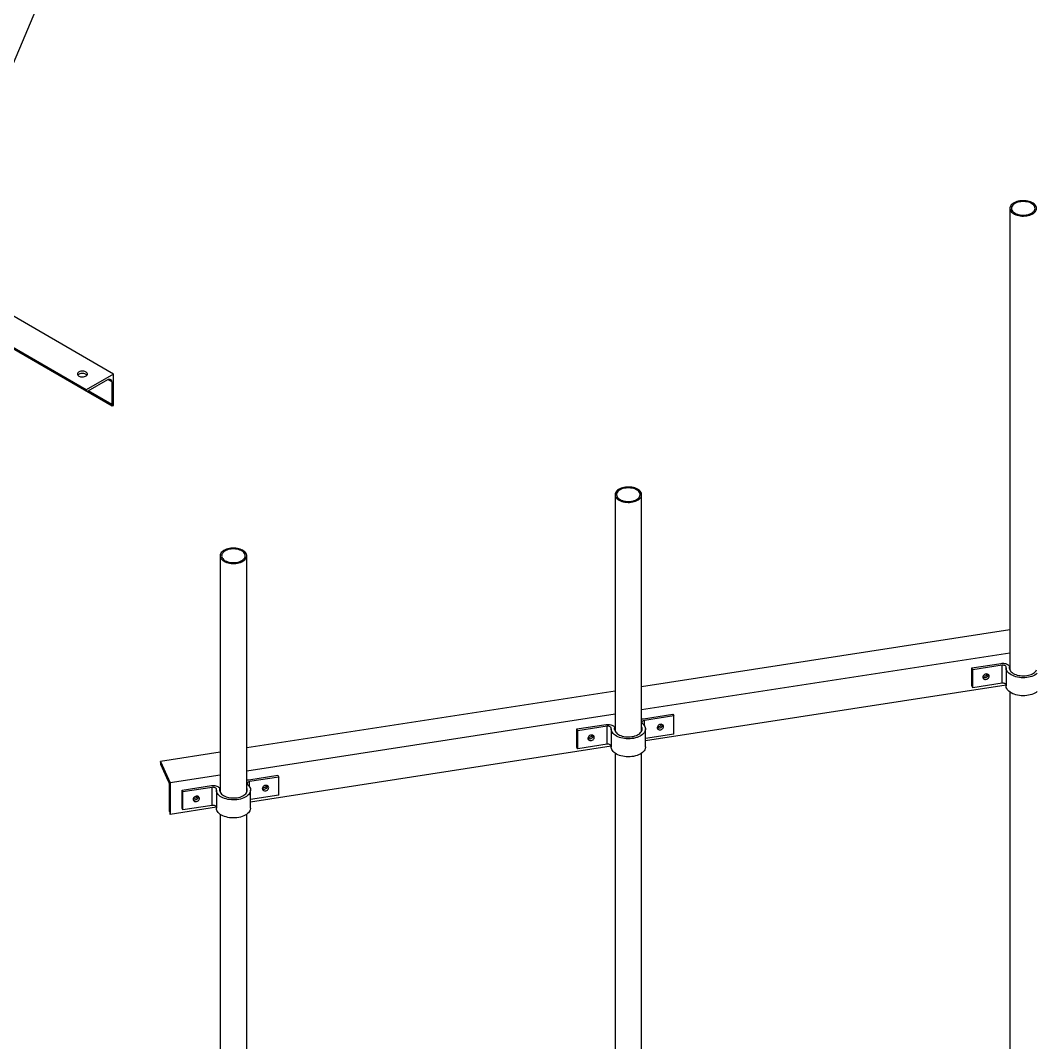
# Model space of a CAD drawing. Header units: millimetres. Extents: x 122 to 2816, y -707 to 556.
# Drawn here: x 332.8 to 394.2, y 254.7 to 316.4 of the extents above; entities that cross this region are included whole.
import ezdxf

# ---------------------------------------------------------------- set-up
doc = ezdxf.new("R2010")
doc.units = ezdxf.units.MM
doc.dimstyles.new('SLDDIMSTYLE1', dxfattribs={"dimtxt": 2.5, "dimasz": 0.569872, "dimexe": 0, "dimexo": 0.625, "dimgap": 0, "dimtad": 1, "dimdec": 0, "dimrnd": 1e-09, "dimtxsty": 'Standard', "dimblk1": 'DOT', "dimblk2": 'DOT', "dimsah": 1, "dimcen": 2.5, "dimazin": 3, "dimtfac": 0.569872, "dimtdec": 0, "dimtmove": 0, "dimatfit": 3, "dimldrblk": 'DOT', "dimfrac": 2})

# ---------------------------------------------------------------- blocks, each defined once
blk = doc.blocks.new('_Dot')
at = {"color": 0, "linetype": 'ByBlock', "lineweight": -2}
blk.add_line((-0.5, 0), (-1, 0), dxfattribs=at)
at = {"color": 0, "linetype": 'ByBlock', "const_width": 0.5}
blk.add_lwpolyline([(-0.25, 0, 1), (0.25, 0, 1)], format="xyb", close=True, dxfattribs=at)

msp = doc.modelspace()

# ---------------------------------------------------------------- linework, layer by layer
at = {"color": 7, "linetype": 'Continuous', "lineweight": 25}
for p, q in [((338.394463, 295.082359), (308.078607, 312.58333)), ((306.379862, 311.602666), (336.779072, 294.053576)), ((336.744547, 294.129883), (306.428692, 311.630854)), ((392.545047, 305.089791), (392.545047, 277.203026)), ((330.506917, 297.674126), (338.311136, 293.168846)), ((338.394463, 295.082359), (336.744547, 294.129883)), ((336.862398, 294.061827), (338.04091, 294.742167)), ((338.276612, 294.606055), (338.276612, 293.245153)), ((338.394463, 293.177097), (338.394463, 295.082359)), ((368.68668, 287.790275), (368.68668, 273.512523)), ((370.29668, 273.512523), (370.29668, 287.790275)), ((344.828312, 284.099773), (344.828312, 269.822021)), ((346.438312, 269.822021), (346.438312, 284.099773)), ((392.545047, 279.619887), (370.29668, 276.178426)), ((392.545047, 278.225365), (370.29668, 274.783904)), ((390.245215, 277.325258), (392.016079, 277.599182)), ((390.296979, 277.213735), (390.245215, 277.325258)), ((390.245215, 276.236537), (390.245215, 277.325258)), ((392.067843, 277.487659), (390.296979, 277.213735)), ((392.067843, 276.398937), (392.067843, 277.487659)), ((392.316714, 277.327403), (392.316714, 276.238682)), ((392.519606, 277.287358), (392.519606, 277.376135)), ((390.296979, 276.125013), (390.296979, 277.213735)), ((392.316714, 276.284784), (370.525013, 272.913961)), ((390.296979, 276.125013), (390.245215, 276.236537)), ((392.067843, 276.398937), (390.296979, 276.125013)), ((368.68668, 275.929385), (346.438312, 272.487923)), ((392.545047, 275.864667), (392.545047, 236.184837)), ((368.68668, 274.534863), (346.438312, 271.093401)), ((370.411538, 274.25731), (372.182402, 274.531234)), ((372.234166, 274.41971), (370.463302, 274.145787)), ((372.182402, 274.531234), (372.234166, 274.41971)), ((372.234166, 273.330989), (372.234166, 274.41971)), ((366.386847, 273.634756), (368.157711, 273.908679)), ((366.438611, 273.523232), (366.386847, 273.634756)), ((366.386847, 272.546034), (366.386847, 273.634756)), ((368.209475, 273.797156), (366.438611, 273.523232)), ((368.209475, 272.708435), (368.209475, 273.797156)), ((368.458346, 273.636901), (368.458346, 272.54818)), ((368.661238, 273.596855), (368.661238, 273.685633)), ((370.525013, 272.54818), (370.525013, 273.636901)), ((366.438611, 272.434511), (366.438611, 273.523232)), ((372.234166, 273.330989), (370.525013, 273.066611)), ((368.458346, 272.594282), (346.666645, 269.223459)), ((366.438611, 272.434511), (366.386847, 272.546034)), ((368.209475, 272.708435), (366.438611, 272.434511)), ((344.828312, 272.238882), (341.216222, 271.680151)), ((368.68668, 272.174165), (368.68668, 235.606027)), ((370.29668, 235.65335), (370.29668, 272.174165)), ((341.216222, 271.680151), (341.820133, 270.379044)), ((341.216222, 271.625715), (341.216222, 271.680151)), ((341.716606, 270.466001), (341.242104, 271.488299)), ((344.828312, 270.84436), (341.820133, 270.379044)), ((346.55317, 270.566808), (348.324034, 270.840731)), ((348.375798, 270.729208), (346.604934, 270.455284)), ((348.324034, 270.840731), (348.375798, 270.729208)), ((348.375798, 269.640487), (348.375798, 270.729208)), ((341.776997, 268.648372), (341.776997, 270.145364)), ((341.820133, 270.379044), (341.820133, 268.473782)), ((342.528479, 269.944253), (344.299343, 270.218177)), ((342.580243, 269.83273), (342.528479, 269.944253)), ((342.528479, 268.855532), (342.528479, 269.944253)), ((344.351107, 270.106654), (342.580243, 269.83273)), ((344.351107, 269.017933), (344.351107, 270.106654)), ((344.599978, 269.946399), (344.599978, 268.857678)), ((344.802871, 269.906353), (344.802871, 269.99513)), ((346.666645, 268.857678), (346.666645, 269.946399)), ((342.580243, 268.744009), (342.580243, 269.83273)), ((348.375798, 269.640487), (346.666645, 269.376109)), ((344.599978, 268.903779), (341.820133, 268.473782)), ((342.580243, 268.744009), (342.528479, 268.855532)), ((344.351107, 269.017933), (342.580243, 268.744009)), ((341.820133, 268.473782), (341.802879, 268.510957)), ((344.828312, 268.483662), (344.828312, 235.027981)), ((346.438312, 235.101704), (346.438312, 268.483662))]:
    msp.add_line(p, q, dxfattribs=at)
at = {"color": 8, "linetype": 'Continuous', "lineweight": 25}
for p, q in [((338.276612, 294.606055), (338.040871, 294.742145)), ((338.276612, 293.245153), (336.862168, 294.061694)), ((392.518668, 277.294477), (392.518668, 277.36033)), ((368.6603, 273.603974), (368.6603, 273.669828)), ((370.463302, 273.839962), (370.463302, 274.145787)), ((344.801933, 269.913472), (344.801933, 269.979325)), ((346.604934, 270.14946), (346.604934, 270.455284))]:
    msp.add_line(p, q, dxfattribs=at)
at = {"color": 7, "linetype": 'Continuous', "lineweight": 25, "flags": 128}
for points in [[(393.652, 304.659005), (393.739745, 304.683157), (393.821808, 304.713239), (393.896992, 304.748812), (393.9642, 304.789357), (394.022453, 304.834282), (394.0709, 304.882934), (394.108835, 304.934603), (394.135706, 304.988534), (394.15112, 305.043942), (394.154853, 305.100018), (394.146849, 305.155945), (394.127227, 305.210908), (394.096271, 305.264104), (394.054434, 305.314759), (394.002326, 305.362133), (393.940705, 305.405536), (393.870472, 305.444334), (393.792649, 305.477962), (393.708373, 305.50593), (393.618871, 305.52783), (393.525449, 305.543342), (393.42947, 305.55224), (393.332332, 305.554395), (393.235453, 305.549775), (393.140244, 305.538447), (393.048095, 305.520577), (392.96035, 305.496425), (392.878287, 305.466343), (392.803103, 305.430771), (392.735895, 305.390226), (392.677642, 305.3453), (392.629195, 305.296648), (392.59126, 305.24498), (392.564389, 305.191048), (392.548975, 305.135641), (392.545242, 305.079564), (392.553246, 305.023637), (392.572868, 304.968674), (392.603824, 304.915478), (392.645661, 304.864823), (392.697769, 304.817449), (392.75939, 304.774047), (392.829623, 304.735248), (392.907446, 304.70162), (392.991722, 304.673652), (393.081224, 304.651752), (393.174646, 304.63624), (393.270625, 304.627342), (393.367763, 304.625187), (393.464642, 304.629807), (393.559851, 304.641135), (393.652, 304.659005)], [(393.617366, 304.708416), (393.699651, 304.731281), (393.776195, 304.760033), (393.845743, 304.794199), (393.907151, 304.833219), (393.959411, 304.876452), (394.001666, 304.923188), (394.033221, 304.97266), (394.053558, 305.024054), (394.062344, 305.076529), (394.059434, 305.129221), (394.044875, 305.181265), (394.018908, 305.231808), (393.981958, 305.280018), (393.934632, 305.325105), (393.877707, 305.366329), (393.812119, 305.403011), (393.738942, 305.434551), (393.659381, 305.460429), (393.57474, 305.480222), (393.486409, 305.493603), (393.39584, 305.500355), (393.304518, 305.500364), (393.213944, 305.493633), (393.125605, 305.48027), (393.040952, 305.460495), (392.961373, 305.434633), (392.888177, 305.40311), (392.822565, 305.366441), (392.765613, 305.32523), (392.718259, 305.280153), (392.681278, 305.23195), (392.655278, 305.181413), (392.640687, 305.129372), (392.637743, 305.076681), (392.646495, 305.024205), (392.666799, 304.972805), (392.698323, 304.923327), (392.740547, 304.876582), (392.79278, 304.833338), (392.854163, 304.794305), (392.923688, 304.760124), (393.000215, 304.731356), (393.082485, 304.708473), (393.169149, 304.691852), (393.258783, 304.681765), (393.349916, 304.678377), (393.441051, 304.681745), (393.530691, 304.691813), (393.617366, 304.708416)], [(336.296713, 294.959898), (336.343757, 294.937753), (336.39756, 294.921529), (336.455919, 294.911889), (336.516445, 294.909228), (336.576659, 294.913656), (336.634098, 294.924989), (336.686408, 294.942766), (336.731449, 294.966258), (336.767377, 294.994502), (336.79272, 295.026344), (336.806441, 295.060479), (336.807979, 295.09551), (336.79727, 295.130002), (336.774753, 295.162544), (336.74135, 295.191803), (336.698428, 295.216581), (336.647744, 295.235865), (336.591374, 295.248863), (336.531625, 295.255045), (336.470943, 295.254158), (336.411814, 295.246237), (336.356656, 295.231606), (336.307729, 295.210866), (336.267036, 295.184864), (336.236243, 295.154666), (336.21661, 295.121508), (336.208941, 295.086746), (336.21355, 295.051806), (336.230249, 295.018116), (336.258353, 294.987056), (336.296713, 294.959898)], [(336.784719, 295.014314), (336.774753, 295.026454), (336.74135, 295.055713), (336.698428, 295.080491), (336.647744, 295.099774), (336.591374, 295.112773), (336.531625, 295.118955), (336.470943, 295.118068), (336.411814, 295.110146), (336.356656, 295.095516), (336.307729, 295.074776), (336.267036, 295.048774), (336.236243, 295.018576), (336.232971, 295.014314)], [(338.04091, 294.742167), (338.086893, 294.763483), (338.131109, 294.773519), (338.171859, 294.771892), (338.207576, 294.758662), (338.236889, 294.734338), (338.25867, 294.699856), (338.272083, 294.65654), (338.276612, 294.606055)], [(370.292936, 287.835041), (370.277747, 287.890469), (370.251095, 287.944437), (370.21337, 287.996156), (370.16512, 288.044873), (370.10705, 288.089878), (370.040007, 288.130514), (369.964968, 288.166188), (369.883027, 288.196381), (369.79538, 288.220651), (369.703303, 288.238646), (369.608141, 288.250103), (369.511281, 288.254854), (369.414135, 288.252831), (369.31812, 288.244062), (369.224635, 288.228676), (369.135045, 288.206898), (369.050655, 288.179044), (368.972696, 288.145521), (368.902305, 288.106818), (368.840509, 288.063499), (368.788208, 288.016195), (368.746165, 287.965597), (368.714994, 287.912443), (368.695149, 287.857507), (368.686918, 287.801591), (368.690423, 287.74551), (368.705612, 287.690081), (368.732264, 287.636114), (368.76999, 287.584394), (368.818239, 287.535677), (368.876309, 287.490672), (368.943352, 287.450037), (369.018391, 287.414362), (369.100332, 287.38417), (369.18798, 287.359899), (369.280056, 287.341904), (369.375218, 287.330448), (369.472078, 287.325696), (369.569224, 287.32772), (369.66524, 287.336488), (369.758724, 287.351874), (369.848314, 287.373652), (369.932704, 287.401506), (370.010663, 287.435029), (370.081054, 287.473732), (370.14285, 287.517052), (370.195151, 287.564355), (370.237194, 287.614953), (370.268365, 287.668107), (370.288211, 287.723043), (370.296441, 287.778959), (370.292936, 287.835041)], [(370.201032, 287.829906), (370.186429, 287.881946), (370.160419, 287.932482), (370.123428, 287.980682), (370.076064, 288.025755), (370.019104, 288.066962), (369.953484, 288.103626), (369.880281, 288.135145), (369.800697, 288.161001), (369.716039, 288.180769), (369.627697, 288.194126), (369.537122, 288.200852), (369.4458, 288.200835), (369.355232, 288.194078), (369.266905, 288.18069), (369.182268, 288.160891), (369.102712, 288.135007), (369.029542, 288.103462), (368.963961, 288.066775), (368.907045, 288.025548), (368.859729, 287.980458), (368.822789, 287.932244), (368.796832, 287.8817), (368.782285, 287.829655), (368.779386, 287.776962), (368.788183, 287.724489), (368.808531, 287.673095), (368.840097, 287.623626), (368.882361, 287.576893), (368.934631, 287.533664), (368.996047, 287.494648), (369.065602, 287.460487), (369.142152, 287.431741), (369.224442, 287.408881), (369.31112, 287.392285), (369.400763, 287.382223), (369.491898, 287.378861), (369.58303, 287.382255), (369.672662, 287.392349), (369.759323, 287.408976), (369.841588, 287.431865), (369.918108, 287.460638), (369.987627, 287.494824), (370.049001, 287.533862), (370.101225, 287.577109), (370.14344, 287.623857), (370.174952, 287.673338), (370.195246, 287.724738), (370.203987, 287.777215), (370.201032, 287.829906)], [(346.324147, 283.861211), (346.368921, 283.911022), (346.402969, 283.963585), (346.425793, 284.018134), (346.437061, 284.073874), (346.436608, 284.129991), (346.424441, 284.185668), (346.400739, 284.240092), (346.365845, 284.292469), (346.320269, 284.342037), (346.264676, 284.388072), (346.199876, 284.429903), (346.126815, 284.46692), (346.046557, 284.498584), (345.960272, 284.524431), (345.869221, 284.544086), (345.774729, 284.557262), (345.678175, 284.563767), (345.580966, 284.563506), (345.484521, 284.556482), (345.390246, 284.542799), (345.299515, 284.522655), (345.213652, 284.496345), (345.133908, 284.464252), (345.061447, 284.426843), (344.997324, 284.384666), (344.942476, 284.338334), (344.897702, 284.288523), (344.863655, 284.23596), (344.840831, 284.181411), (344.829563, 284.125671), (344.830015, 284.069554), (344.842182, 284.013878), (344.865885, 283.959454), (344.900779, 283.907076), (344.946354, 283.857508), (345.001947, 283.811473), (345.066747, 283.769642), (345.139809, 283.732625), (345.220067, 283.700962), (345.306351, 283.675114), (345.397403, 283.655459), (345.491895, 283.642283), (345.588449, 283.635778), (345.685657, 283.63604), (345.782102, 283.643063), (345.876377, 283.656747), (345.967108, 283.67689), (346.052972, 283.703201), (346.132715, 283.735294), (346.205177, 283.772702), (346.269299, 283.81488), (346.324147, 283.861211)], [(346.244908, 283.888574), (346.286671, 283.935458), (346.317705, 283.985039), (346.337501, 284.036504), (346.345734, 284.089008), (346.34227, 284.141689), (346.327164, 284.193681), (346.300666, 284.244132), (346.263209, 284.292212), (346.21541, 284.337132), (346.158052, 284.378155), (346.092079, 284.414607), (346.018572, 284.445889), (345.938739, 284.471488), (345.853892, 284.490984), (345.765422, 284.504056), (345.674783, 284.510489), (345.583463, 284.510179), (345.492962, 284.503129), (345.404765, 284.489457), (345.320321, 284.469386), (345.241016, 284.443246), (345.168153, 284.411466), (345.102928, 284.374568), (345.046411, 284.333158), (344.999532, 284.287916), (344.963059, 284.239584), (344.937591, 284.188957), (344.923547, 284.136866), (344.921158, 284.084165), (344.930462, 284.03172), (344.951307, 283.980393), (344.98335, 283.931027), (345.026066, 283.884431), (345.078753, 283.841371), (345.140545, 283.802554), (345.210429, 283.768617), (345.287257, 283.740118), (345.369766, 283.717524), (345.456603, 283.701207), (345.546342, 283.691434), (345.637509, 283.688366), (345.728606, 283.692054), (345.818139, 283.702436), (345.904637, 283.719342), (345.98668, 283.742495), (346.062921, 283.771515), (346.132108, 283.805925), (346.193104, 283.845159), (346.244908, 283.888574)], [(392.016079, 277.599182), (392.084064, 277.606137), (392.153109, 277.606239), (392.221155, 277.599485), (392.286176, 277.586076), (392.346233, 277.566413), (392.399539, 277.54108), (392.444504, 277.510832), (392.479788, 277.476571), (392.504341, 277.439318), (392.517431, 277.400182), (392.518668, 277.36033)], [(392.319137, 277.368233), (392.316752, 277.39557), (392.303287, 277.421816), (392.279497, 277.445494), (392.246721, 277.465273), (392.206799, 277.480043), (392.161978, 277.488972), (392.114774, 277.491559), (392.067843, 277.487659)], [(394.201212, 276.989162), (394.13267, 276.937882), (394.0549, 276.891194), (393.968821, 276.849649), (393.875446, 276.813736), (393.775877, 276.78388), (393.671288, 276.760431), (393.562911, 276.743667), (393.452025, 276.733785), (393.339936, 276.730901), (393.227967, 276.735051), (393.117436, 276.746183), (393.009649, 276.764169), (392.905874, 276.788794), (392.807336, 276.81977), (392.715197, 276.856731), (392.630542, 276.89924), (392.55437, 276.946798), (392.487579, 276.998843), (392.430957, 277.054761), (392.38517, 277.113894), (392.350758, 277.175544), (392.328128, 277.238985), (392.317546, 277.303468), (392.319137, 277.368233)], [(392.518668, 277.36033), (392.517769, 277.303206), (392.528606, 277.246423), (392.551026, 277.190782), (392.584713, 277.137067), (392.629192, 277.086036), (392.683837, 277.038409), (392.747875, 276.994857), (392.820405, 276.955995), (392.900404, 276.922369), (392.986743, 276.894455), (393.078205, 276.872647), (393.173501, 276.85725), (393.271285, 276.848484), (393.370181, 276.846471), (393.468793, 276.851239), (393.56573, 276.862723), (393.659626, 276.880758), (393.749156, 276.905092), (393.833059, 276.935381), (393.91015, 276.971198), (393.979344, 277.012038), (394.039663, 277.057325), (394.090258, 277.10642), (394.130416, 277.158632), (394.159569, 277.213223)], [(390.908967, 276.772102), (390.936602, 276.755725), (390.979037, 276.742568), (391.02594, 276.739643), (391.074365, 276.747133), (391.121269, 276.764569), (391.163704, 276.790854), (391.199005, 276.824337), (391.224952, 276.862914), (391.239916, 276.904161), (391.243102, 276.927191)], [(390.908969, 276.7721), (390.909327, 276.771833), (390.946639, 276.751511), (390.990455, 276.740859), (391.038023, 276.740546), (391.086352, 276.750592), (391.132407, 276.770366), (391.173294, 276.798625), (391.206443, 276.833594), (391.229772, 276.873075), (391.241815, 276.914587), (391.243102, 276.927189)], [(391.101917, 276.957193), (391.053874, 276.944631), (391.008849, 276.922597), (390.969672, 276.892475), (390.938805, 276.856159), (390.918187, 276.81593), (390.909113, 276.774315), (390.912153, 276.733931), (390.927118, 276.697313), (390.953065, 276.666763), (390.988365, 276.644201), (391.030801, 276.631044), (391.077704, 276.628119), (391.126129, 276.63561), (391.173033, 276.653045), (391.215468, 276.67933), (391.250768, 276.712813), (391.276716, 276.75139), (391.29168, 276.792637), (391.294721, 276.833963), (391.285647, 276.87277), (391.265028, 276.906621), (391.234161, 276.933388), (391.194984, 276.951389), (391.14996, 276.959494), (391.101917, 276.957193)], [(392.316714, 276.306978), (392.303287, 276.333095), (392.279497, 276.356773), (392.246721, 276.376552), (392.206799, 276.391322), (392.161978, 276.400251), (392.114774, 276.402838), (392.067843, 276.398937)], [(394.201212, 275.900441), (394.13267, 275.849161), (394.0549, 275.802473), (393.968821, 275.760928), (393.875446, 275.725015), (393.775877, 275.695158), (393.671288, 275.67171), (393.562911, 275.654946), (393.452025, 275.645064), (393.339936, 275.64218), (393.227967, 275.646329), (393.117436, 275.657462), (393.009649, 275.675448), (392.905874, 275.700073), (392.807336, 275.731049), (392.715197, 275.76801), (392.630542, 275.810519), (392.55437, 275.858077), (392.487579, 275.910122), (392.430957, 275.96604), (392.38517, 276.025173), (392.350758, 276.086823), (392.328128, 276.150264), (392.317546, 276.214746), (392.316714, 276.238682)], [(370.29668, 274.227726), (370.346637, 274.243709), (370.411538, 274.25731)], [(368.157711, 273.908679), (368.225696, 273.915634), (368.294741, 273.915736), (368.362787, 273.908982), (368.427808, 273.895574), (368.487865, 273.87591), (368.541171, 273.850577), (368.586136, 273.82033), (368.62142, 273.786069), (368.645974, 273.748816), (368.659064, 273.70968), (368.6603, 273.669828)], [(368.460769, 273.67773), (368.458384, 273.705068), (368.444919, 273.731313), (368.421129, 273.754991), (368.388353, 273.774771), (368.348432, 273.78954), (368.30361, 273.798469), (368.256406, 273.801056), (368.209475, 273.797156)], [(370.349111, 273.969826), (370.406583, 273.914197), (370.453269, 273.855299), (370.488618, 273.793826), (370.512213, 273.730503), (370.523776, 273.666076), (370.523172, 273.601305), (370.510406, 273.536954), (370.48563, 273.473782), (370.449135, 273.412532), (370.401352, 273.353928), (370.342845, 273.29866), (370.274302, 273.247379), (370.196532, 273.200691), (370.110453, 273.159146), (370.017078, 273.123234), (369.917509, 273.093377), (369.81292, 273.069929), (369.704543, 273.053164), (369.593657, 273.043282), (369.481568, 273.040399), (369.369599, 273.044548), (369.259069, 273.055681), (369.151281, 273.073666), (369.047506, 273.098292), (368.948969, 273.129268), (368.856829, 273.166228), (368.772174, 273.208738), (368.696003, 273.256296), (368.629211, 273.30834), (368.572589, 273.364259), (368.526802, 273.423392), (368.49239, 273.485042), (368.46976, 273.548482), (368.459178, 273.612965), (368.460769, 273.67773)], [(368.6603, 273.669828), (368.659401, 273.612703), (368.670238, 273.55592), (368.692658, 273.500279), (368.726345, 273.446564), (368.770824, 273.395534), (368.825469, 273.347907), (368.889507, 273.304355), (368.962037, 273.265492), (369.042036, 273.231867), (369.128375, 273.203953), (369.219837, 273.182144), (369.315133, 273.166748), (369.412918, 273.157981), (369.511813, 273.155968), (369.610425, 273.160737), (369.707362, 273.17222), (369.801258, 273.190256), (369.890788, 273.21459), (369.974691, 273.244879), (370.051782, 273.280696), (370.120976, 273.321536), (370.181295, 273.366823), (370.23189, 273.415918), (370.272048, 273.468129), (370.301201, 273.522721), (370.318939, 273.578922), (370.325011, 273.635941), (370.319333, 273.692974), (370.301984, 273.749216), (370.29668, 273.761279)], [(370.463302, 274.145787), (370.419279, 274.135618), (370.380641, 274.119752), (370.349558, 274.099082), (370.327777, 274.074768), (370.316523, 274.048178), (370.316429, 274.020806), (370.327499, 273.99419), (370.349111, 273.969826)], [(371.236278, 273.729056), (371.236638, 273.728787), (371.27395, 273.708465), (371.317766, 273.697813), (371.365333, 273.6975), (371.413663, 273.707546), (371.459718, 273.72732), (371.500604, 273.755579), (371.533754, 273.790548), (371.557083, 273.830029), (371.569125, 273.871542), (371.570413, 273.884146)], [(371.236278, 273.729056), (371.263912, 273.712679), (371.306347, 273.699522), (371.353251, 273.696597), (371.401676, 273.704087), (371.44858, 273.721523), (371.491015, 273.747808), (371.526315, 273.781291), (371.552263, 273.819868), (371.567227, 273.861115), (371.570413, 273.884146)], [(371.429227, 273.914147), (371.381184, 273.901585), (371.33616, 273.879551), (371.296983, 273.84943), (371.266116, 273.813113), (371.245497, 273.772884), (371.236423, 273.73127), (371.239464, 273.690885), (371.254428, 273.654267), (371.280376, 273.623718), (371.315676, 273.601155), (371.358111, 273.587998), (371.405015, 273.585073), (371.45344, 273.592564), (371.500344, 273.609999), (371.542779, 273.636285), (371.578079, 273.669767), (371.604027, 273.708344), (371.618991, 273.749591), (371.622031, 273.790917), (371.612957, 273.829724), (371.592339, 273.863575), (371.561472, 273.890342), (371.522295, 273.908343), (371.477271, 273.916448), (371.429227, 273.914147)], [(367.050599, 273.081599), (367.078234, 273.065222), (367.120669, 273.052065), (367.167573, 273.04914), (367.215998, 273.056631), (367.262901, 273.074066), (367.305336, 273.100351), (367.340637, 273.133834), (367.366584, 273.172411), (367.381548, 273.213658), (367.384735, 273.236689)], [(367.050602, 273.081598), (367.050959, 273.08133), (367.088271, 273.061008), (367.132088, 273.050356), (367.179655, 273.050044), (367.227984, 273.06009), (367.274039, 273.079864), (367.314926, 273.108123), (367.348075, 273.143091), (367.371404, 273.182572), (367.383447, 273.224085), (367.384734, 273.236686)], [(367.243549, 273.266691), (367.195506, 273.254129), (367.150481, 273.232094), (367.111304, 273.201973), (367.080437, 273.165657), (367.059819, 273.125427), (367.050745, 273.083813), (367.053786, 273.043428), (367.06875, 273.006811), (367.094697, 272.976261), (367.129997, 272.953699), (367.172433, 272.940542), (367.219336, 272.937617), (367.267761, 272.945107), (367.314665, 272.962543), (367.3571, 272.988828), (367.392401, 273.022311), (367.418348, 273.060888), (367.433312, 273.102135), (367.436353, 273.14346), (367.427279, 273.182268), (367.40666, 273.216118), (367.375793, 273.242885), (367.336617, 273.260887), (367.291592, 273.268992), (367.243549, 273.266691)], [(368.458346, 272.616476), (368.444919, 272.642592), (368.421129, 272.66627), (368.388353, 272.68605), (368.348432, 272.700819), (368.30361, 272.709748), (368.256406, 272.712335), (368.209475, 272.708435)], [(370.525013, 272.54818), (370.523172, 272.512584), (370.510406, 272.448233), (370.48563, 272.385061), (370.449135, 272.323811), (370.401352, 272.265207), (370.342845, 272.209939), (370.274302, 272.158658), (370.196532, 272.11197), (370.110453, 272.070425), (370.017078, 272.034513), (369.917509, 272.004656), (369.81292, 271.981207), (369.704543, 271.964443), (369.593657, 271.954561), (369.481568, 271.951678), (369.369599, 271.955827), (369.259069, 271.96696), (369.151281, 271.984945), (369.047506, 272.009571), (368.948969, 272.040547), (368.856829, 272.077507), (368.772174, 272.120017), (368.696003, 272.167574), (368.629211, 272.219619), (368.572589, 272.275538), (368.526802, 272.334671), (368.49239, 272.396321), (368.46976, 272.459761), (368.459178, 272.524244), (368.458346, 272.54818)], [(346.438312, 270.537223), (346.488269, 270.553207), (346.55317, 270.566808)], [(344.299343, 270.218177), (344.367328, 270.225132), (344.436373, 270.225234), (344.504419, 270.21848), (344.56944, 270.205072), (344.629498, 270.185408), (344.682803, 270.160075), (344.727768, 270.129827), (344.763053, 270.095567), (344.787606, 270.058313), (344.800696, 270.019178), (344.801933, 269.979325)], [(344.602402, 269.987228), (344.600017, 270.014566), (344.586551, 270.040811), (344.562761, 270.064489), (344.529985, 270.084268), (344.490064, 270.099038), (344.445242, 270.107967), (344.398039, 270.110554), (344.351107, 270.106654)], [(346.490743, 270.279324), (346.548215, 270.223695), (346.594901, 270.164796), (346.63025, 270.103323), (346.653845, 270.04), (346.665408, 269.975573), (346.664804, 269.910803), (346.652038, 269.846452), (346.627262, 269.783279), (346.590767, 269.72203), (346.542984, 269.663425), (346.484477, 269.608157), (346.415934, 269.556877), (346.338165, 269.510189), (346.252085, 269.468644), (346.15871, 269.432731), (346.059141, 269.402875), (345.954552, 269.379426), (345.846175, 269.362662), (345.735289, 269.35278), (345.6232, 269.349897), (345.511231, 269.354046), (345.400701, 269.365179), (345.292913, 269.383164), (345.189138, 269.407789), (345.090601, 269.438765), (344.998461, 269.475726), (344.913807, 269.518235), (344.837635, 269.565793), (344.770844, 269.617838), (344.714221, 269.673756), (344.668434, 269.732889), (344.634022, 269.794539), (344.611392, 269.85798), (344.600811, 269.922463), (344.602402, 269.987228)], [(344.801933, 269.979325), (344.801033, 269.922201), (344.81187, 269.865418), (344.83429, 269.809777), (344.867977, 269.756062), (344.912457, 269.705031), (344.967101, 269.657404), (345.031139, 269.613852), (345.103669, 269.57499), (345.183668, 269.541364), (345.270007, 269.51345), (345.361469, 269.491642), (345.456765, 269.476245), (345.55455, 269.467479), (345.653445, 269.465466), (345.752057, 269.470235), (345.848994, 269.481718), (345.94289, 269.499753), (346.03242, 269.524087), (346.116323, 269.554376), (346.193414, 269.590193), (346.262608, 269.631033), (346.322927, 269.67632), (346.373522, 269.725415), (346.41368, 269.777627), (346.442833, 269.832218), (346.460571, 269.88842), (346.466643, 269.945439), (346.460965, 270.002471), (346.443616, 270.058713), (346.438312, 270.070776)], [(346.604934, 270.455284), (346.560911, 270.445115), (346.522273, 270.42925), (346.49119, 270.40858), (346.469409, 270.384266), (346.458155, 270.357676), (346.458061, 270.330303), (346.469131, 270.303687), (346.490743, 270.279324)], [(347.37791, 270.038554), (347.405544, 270.022176), (347.44798, 270.009019), (347.494883, 270.006094), (347.543308, 270.013585), (347.590212, 270.03102), (347.632647, 270.057306), (347.667947, 270.090788), (347.693895, 270.129365), (347.708859, 270.170612), (347.712045, 270.193643)], [(347.377911, 270.038553), (347.37827, 270.038284), (347.415582, 270.017962), (347.459398, 270.00731), (347.506966, 270.006998), (347.555295, 270.017044), (347.60135, 270.036818), (347.642237, 270.065077), (347.675386, 270.100045), (347.698715, 270.139526), (347.710758, 270.181039), (347.712045, 270.193642)], [(347.57086, 270.223645), (347.522816, 270.211083), (347.477792, 270.189049), (347.438615, 270.158927), (347.407748, 270.122611), (347.38713, 270.082382), (347.378056, 270.040767), (347.381096, 270.000382), (347.39606, 269.963765), (347.422008, 269.933215), (347.457308, 269.910653), (347.499743, 269.897496), (347.546647, 269.894571), (347.595072, 269.902061), (347.641976, 269.919497), (347.684411, 269.945782), (347.719711, 269.979265), (347.745659, 270.017842), (347.760623, 270.059089), (347.763663, 270.100414), (347.75459, 270.139222), (347.733971, 270.173072), (347.703104, 270.199839), (347.663927, 270.217841), (347.618903, 270.225946), (347.57086, 270.223645)], [(343.192231, 269.391097), (343.192591, 269.390828), (343.229903, 269.370506), (343.27372, 269.359854), (343.321287, 269.359541), (343.369616, 269.369587), (343.415671, 269.389361), (343.456558, 269.41762), (343.489707, 269.452589), (343.513036, 269.49207), (343.525079, 269.533582), (343.526367, 269.546187)], [(343.192231, 269.391097), (343.219866, 269.37472), (343.262301, 269.361563), (343.309205, 269.358638), (343.35763, 269.366128), (343.404533, 269.383564), (343.446969, 269.409849), (343.482269, 269.443332), (343.508216, 269.481909), (343.52318, 269.523156), (343.526367, 269.546187)], [(343.385181, 269.576188), (343.337138, 269.563626), (343.292113, 269.541592), (343.252937, 269.511471), (343.222069, 269.475154), (343.201451, 269.434925), (343.192377, 269.393311), (343.195418, 269.352926), (343.210382, 269.316308), (343.236329, 269.285759), (343.27163, 269.263196), (343.314065, 269.250039), (343.360968, 269.247114), (343.409393, 269.254605), (343.456297, 269.27204), (343.498732, 269.298326), (343.534033, 269.331808), (343.55998, 269.370385), (343.574944, 269.411632), (343.577985, 269.452958), (343.568911, 269.491765), (343.548293, 269.525616), (343.517425, 269.552383), (343.478249, 269.570384), (343.433224, 269.578489), (343.385181, 269.576188)], [(344.599978, 268.925973), (344.586551, 268.95209), (344.562761, 268.975768), (344.529985, 268.995547), (344.490064, 269.010317), (344.445242, 269.019246), (344.398039, 269.021833), (344.351107, 269.017933)], [(346.666645, 268.857678), (346.664804, 268.822082), (346.652038, 268.757731), (346.627262, 268.694558), (346.590767, 268.633309), (346.542984, 268.574704), (346.484477, 268.519436), (346.415934, 268.468156), (346.338165, 268.421468), (346.252085, 268.379923), (346.15871, 268.34401), (346.059141, 268.314154), (345.954552, 268.290705), (345.846175, 268.273941), (345.735289, 268.264059), (345.6232, 268.261175), (345.511231, 268.265325), (345.400701, 268.276457), (345.292913, 268.294443), (345.189138, 268.319068), (345.090601, 268.350044), (344.998461, 268.387005), (344.913807, 268.429514), (344.837635, 268.477072), (344.770844, 268.529117), (344.714221, 268.585035), (344.668434, 268.644168), (344.634022, 268.705818), (344.611392, 268.769259), (344.600811, 268.833742), (344.599978, 268.857678)]]:
    msp.add_lwpolyline(points, dxfattribs=at)
at = {"color": 7, "linetype": 'Continuous', "lineweight": 25}
for centre, radius, start, end in [((336.816393, 294.118228), 0.072785, 170.78596301, 309.20328524), ((338.348458, 293.233499), 0.072785, 170.78596301, 309.20328524), ((390.974166, 277.069119), 0.236557, 258.63282182, 331.16410106), ((371.301477, 274.026073), 0.236557, 258.63262267, 331.16430133), ((367.115798, 273.378617), 0.236557, 258.63273165, 331.16419176), ((341.5977, 271.62642), 0.381479, 180.1058974, 201.22720356), ((340.886882, 270.143719), 0.890117, 0.1058974, 21.22720356), ((347.443109, 270.335571), 0.236557, 258.63282109, 331.16410178), ((343.25743, 269.688114), 0.236557, 258.63282116, 331.16410172), ((342.158475, 268.649078), 0.381479, 180.1058974, 201.22720356)]:
    msp.add_arc(centre, radius, start, end, dxfattribs=at)

# ---------------------------------------------------------------- leaders
at = {"color": 7, "linetype": 'Continuous', "lineweight": 0}
msp.add_leader([(324.964239, 296.357948), (343.766552, 341.013548)], dimstyle='SLDDIMSTYLE1', dxfattribs=at)

doc.saveas('drawing.dxf')
